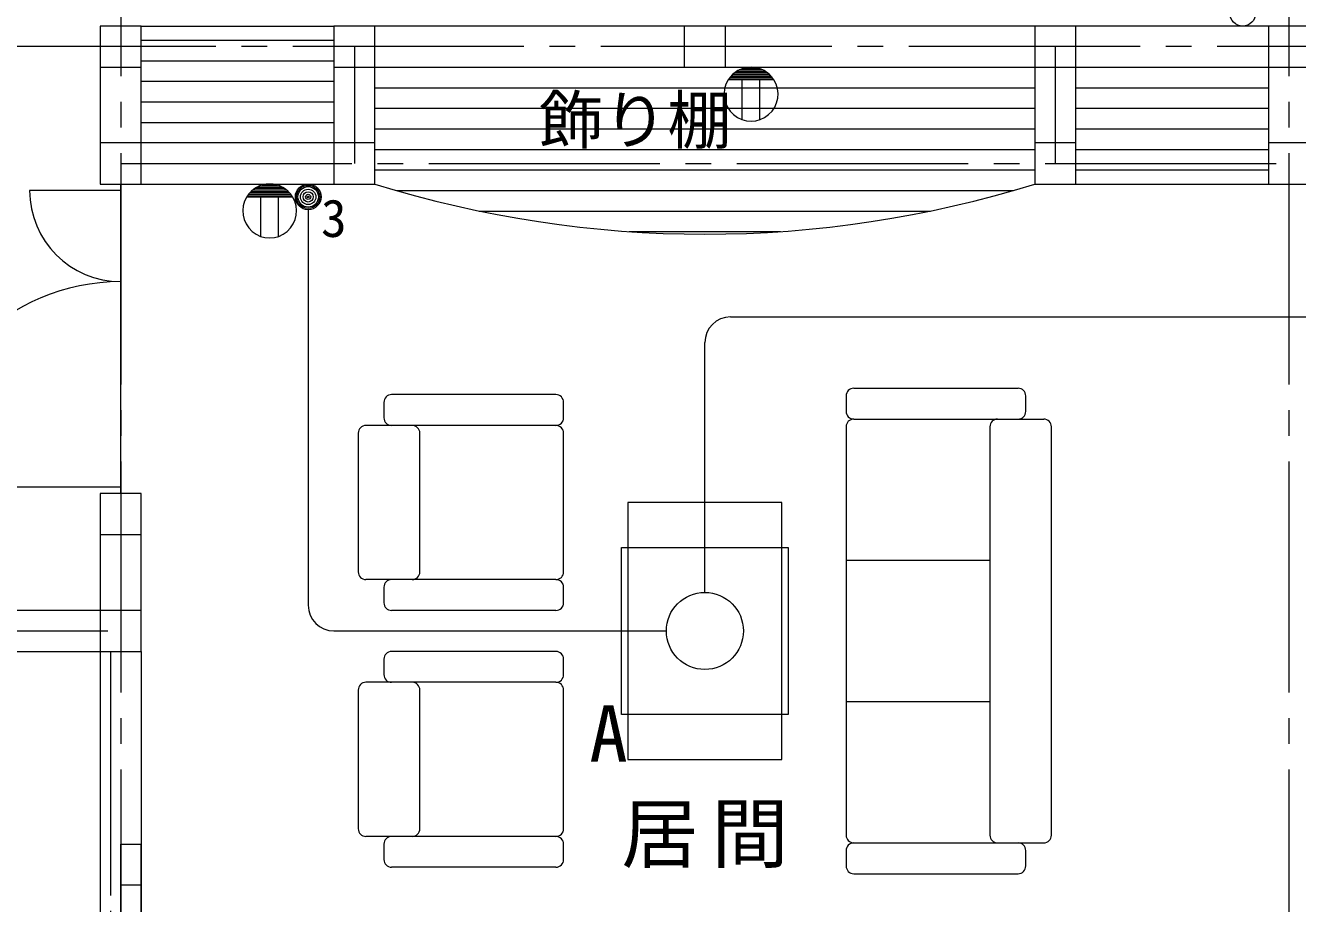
# Model space of a CAD drawing. Units: millimetres, scale not verified. Extents: x -17179 to 17748, y -9423 to 12077.
# Drawn here: x -11000 to -6046, y 5031 to 8450 of the extents above; entities that cross this region are included whole.
import ezdxf
from ezdxf.enums import TextEntityAlignment as Align

# ---------------------------------------------------------------- set-up
doc = ezdxf.new("R2010")
doc.units = ezdxf.units.MM
doc.header["$LTSCALE"] = 100
doc.linetypes.add('CHAIN2', pattern=[12, 9, -1, 1, -1])
doc.linetypes.add('DASHED1', pattern=[1.8, 1.2, -0.6])
for name, color, linetype, lineweight in [('0-0_基準線', 5, 'CHAIN2', 9), ('0-1_仕上げ', 5, 'Continuous', 9), ('0-3_建具', 5, 'Continuous', 9), ('0-5_見え掛り', 5, 'Continuous', 9), ('0-7_家具', 5, 'Continuous', 9), ('0-C_ハッチング', 5, 'Continuous', 9), ('6-2_配線', 2, 'Continuous', 13), ('6-B_記号', 3, 'Continuous', 13)]:
    doc.layers.add(name, color=color, linetype=linetype, lineweight=lineweight)
doc.layers.add('0-A_文字', color=5, linetype='Continuous')
doc.styles.add('ＭＳ ゴシック', font='')
doc.styles.get('ＭＳ ゴシック').set_extended_font_data('MS Gothic')

msp = doc.modelspace()

# ---------------------------------------------------------------- linework, layer by layer
at = {"layer": '0-0_基準線'}
for p, q in [((-10629.1, 11552.8), (-10629.1, 2452.8)), ((-6079.1, 11552.8), (-6079.1, 2452.8)), ((-4259.1, 8367.8), (-15179.1, 8367.8)), ((-9719.1, 8367.8), (-9719.1, 7912.8)), ((-6989.1, 8367.8), (-6989.1, 7912.8)), ((-10629.1, 7912.8), (-6079.1, 7912.8)), ((-15179.1, 6092.8), (-10629.1, 6092.8))]:
    msp.add_line(p, q, dxfattribs=at)
at = {"layer": '0-1_仕上げ'}
for p, q in [((-9799.1, 8447.8), (-9799.1, 7832.8)), ((-5999.1, 8447.8), (-9799.1, 8447.8)), ((-9639.1, 7832.8), (-9639.1, 8447.8)), ((-8434.1, 8447.8), (-8434.1, 8287.8)), ((-8274.1, 8287.8), (-8274.1, 8447.8)), ((-6909.1, 7832.8), (-6909.1, 8447.8)), ((-6159.1, 8447.8), (-6159.1, 7832.8)), ((-10709.1, 8287.8), (-10549.1, 8287.8)), ((-9799.1, 8287.8), (-5999.1, 8287.8)), ((-9639.1, 7992.8), (-10709.1, 7992.8)), ((-6909.1, 7992.8), (-7069.1, 7992.8)), ((-5999.1, 7992.8), (-6159.1, 7992.8)), ((-10709.1, 7832.8), (-9639.1, 7832.8)), ((-10709.1, 6467.8), (-10549.1, 6467.8)), ((-10549.1, 6172.8), (-11619.1, 6172.8)), ((-11619.1, 6012.8), (-10549.1, 6012.8)), ((-10549.1, 5102.8), (-10629.1, 5102.8))]:
    msp.add_line(p, q, dxfattribs=at)
for points in [[(-10549.1, 7832.8), (-10549.1, 8447.8), (-10709.1, 8447.8), (-10709.1, 7832.8)], [(-7069.1, 8447.8), (-7069.1, 7832.8), (-6909.1, 7832.8)], [(-6159.1, 7832.8), (-5999.1, 7832.8), (-5999.1, 8447.8)], [(-10549.1, 6012.8), (-10549.1, 6627.8), (-10709.1, 6627.8), (-10709.1, 6012.8)], [(-11619.1, 2372.8), (-10549.1, 2372.8), (-10549.1, 5262.8)], [(-10629.1, 4352.8), (-10629.1, 5262.8), (-10549.1, 5262.8)]]:
    msp.add_lwpolyline(points, dxfattribs=at)
at = {"layer": '0-3_建具'}
for p, q in [((-10629.1, 6627.8), (-10629.1, 7832.8)), ((-10629.1, 7807.8), (-10984.1, 7807.8)), ((-10629.1, 6652.8), (-11429.1, 6652.8)), ((-10709.1, 6012.8), (-10709.1, 4352.8)), ((-10669.1, 6012.8), (-10669.1, 5182.8)), ((-10549.1, 6012.8), (-10549.1, 4352.8))]:
    msp.add_line(p, q, dxfattribs=at)
at = {"layer": '0-3_建具', "linetype": 'DASHED1'}
msp.add_line((-10669.1, 5182.8), (-10669.1, 4352.8), dxfattribs=at)
msp.add_line((-10669.1, 5182.8), (-10669.1, 4352.8), dxfattribs=at)
at = {"layer": '0-3_建具'}
for centre, radius, start, end in [((-10629.1, 7807.8), 355, 180, 270), ((-10629.1, 6652.8), 800, 90, 180)]:
    msp.add_arc(centre, radius, start, end, dxfattribs=at)
at = {"layer": '0-5_見え掛り'}
for p, q in [((-10549.1, 8447.8), (-9799.1, 8447.8)), ((-6909.1, 7832.8), (-6159.1, 7832.8))]:
    msp.add_line(p, q, dxfattribs=at)
msp.add_arc((-8354.1, 11969.2), 4331.4, 252.7423, 287.2577, dxfattribs=at)
at = {"layer": '0-7_家具'}
for p, q in [((-7774.1, 7037.8), (-7134.1, 7037.8)), ((-8934.1, 7012.8), (-9574.1, 7012.8)), ((-7804.1, 7007.8), (-7804.1, 6947.8)), ((-7104.1, 6947.8), (-7104.1, 7007.8)), ((-9604.1, 6982.8), (-9604.1, 6922.8)), ((-8904.1, 6922.8), (-8904.1, 6982.8)), ((-8934.1, 6892.8), (-9674.1, 6892.8)), ((-7804.1, 6887.8), (-7804.1, 5297.8)), ((-7774.1, 6917.8), (-7034.1, 6917.8)), ((-7244.1, 6887.8), (-7244.1, 5297.8)), ((-7004.1, 5297.8), (-7004.1, 6887.8)), ((-9704.1, 6862.8), (-9704.1, 6322.8)), ((-9464.1, 6322.8), (-9464.1, 6862.8)), ((-8904.1, 6322.8), (-8904.1, 6862.8)), ((-7804.1, 6367.8), (-7244.1, 6367.8)), ((-8934.1, 6292.8), (-9674.1, 6292.8)), ((-9604.1, 6262.8), (-9604.1, 6202.8)), ((-8904.1, 6202.8), (-8904.1, 6262.8)), ((-8934.1, 6172.8), (-9574.1, 6172.8)), ((-8934.1, 6012.8), (-9574.1, 6012.8)), ((-9604.1, 5982.8), (-9604.1, 5922.8)), ((-8904.1, 5922.8), (-8904.1, 5982.8)), ((-9704.1, 5862.8), (-9704.1, 5322.8)), ((-8934.1, 5892.8), (-9674.1, 5892.8)), ((-9464.1, 5322.8), (-9464.1, 5862.8)), ((-8904.1, 5322.8), (-8904.1, 5862.8)), ((-7804.1, 5817.8), (-7244.1, 5817.8)), ((-8934.1, 5292.8), (-9674.1, 5292.8)), ((-9604.1, 5262.8), (-9604.1, 5202.8)), ((-8904.1, 5202.8), (-8904.1, 5262.8)), ((-7774.1, 5267.8), (-7034.1, 5267.8)), ((-7804.1, 5237.8), (-7804.1, 5177.8)), ((-7104.1, 5177.8), (-7104.1, 5237.8)), ((-8934.1, 5172.8), (-9574.1, 5172.8)), ((-7774.1, 5147.8), (-7134.1, 5147.8))]:
    msp.add_line(p, q, dxfattribs=at)
msp.add_lwpolyline([(-8654.1, 5592.8), (-8054.1, 5592.8), (-8054.1, 6592.8), (-8654.1, 6592.8)], close=True, dxfattribs=at)
for centre, start, end in [((-7774.1, 7007.8), 90, 180), ((-7134.1, 7007.8), 0, 90), ((-9574.1, 6982.8), 90, 180), ((-8934.1, 6982.8), 0, 90), ((-7774.1, 6947.8), 180, 270), ((-7134.1, 6947.8), 270, 0), ((-9674.1, 6862.8), 90, 180), ((-9574.1, 6922.8), 180, 270), ((-9494.1, 6862.8), 0, 90), ((-8934.1, 6922.8), 270, 0), ((-8934.1, 6862.8), 0, 90), ((-7774.1, 6887.8), 90, 180), ((-7214.1, 6887.8), 90, 180), ((-7034.1, 6887.8), 0, 90), ((-9674.1, 6322.8), 180, 270), ((-9574.1, 6262.8), 90, 180), ((-9494.1, 6322.8), 270, 0), ((-8934.1, 6322.8), 270, 0), ((-8934.1, 6262.8), 0, 90), ((-9574.1, 6202.8), 180, 270), ((-8934.1, 6202.8), 270, 0), ((-9574.1, 5982.8), 90, 180), ((-8934.1, 5982.8), 0, 90), ((-9574.1, 5922.8), 180, 270), ((-8934.1, 5922.8), 270, 0), ((-9674.1, 5862.8), 90, 180), ((-9494.1, 5862.8), 0, 90), ((-8934.1, 5862.8), 0, 90), ((-9674.1, 5322.8), 180, 270), ((-9494.1, 5322.8), 270, 0), ((-8934.1, 5322.8), 270, 0), ((-9574.1, 5262.8), 90, 180), ((-8934.1, 5262.8), 0, 90), ((-7774.1, 5297.8), 180, 270), ((-7774.1, 5237.8), 90, 180), ((-7214.1, 5297.8), 180, 270), ((-7134.1, 5237.8), 0, 90), ((-7034.1, 5297.8), 270, 0), ((-9574.1, 5202.8), 180, 270), ((-8934.1, 5202.8), 270, 0), ((-7774.1, 5177.8), 180, 270), ((-7134.1, 5177.8), 270, 0)]:
    msp.add_arc(centre, 30, start, end, dxfattribs=at)
at = {"layer": '0-C_ハッチング'}
for p, q in [((-10549.1, 8392.8), (-9799.1, 8392.8)), ((-10549.1, 8312.8), (-9799.1, 8312.8)), ((-9639.1, 8287.8), (-7069.1, 8287.8)), ((-6909.1, 8287.8), (-6159.1, 8287.8)), ((-10549.1, 8232.8), (-9799.1, 8232.8)), ((-9639.1, 8207.8), (-7069.1, 8207.8)), ((-6909.1, 8207.8), (-6159.1, 8207.8)), ((-10549.1, 8152.8), (-9799.1, 8152.8)), ((-9639.1, 8127.8), (-7069.1, 8127.8)), ((-6909.1, 8127.8), (-6159.1, 8127.8)), ((-10549.1, 8072.8), (-9799.1, 8072.8)), ((-9639.1, 8047.8), (-7069.1, 8047.8)), ((-6909.1, 8047.8), (-6159.1, 8047.8)), ((-9639.1, 7967.8), (-7069.1, 7967.8)), ((-6909.1, 7967.8), (-6159.1, 7967.8)), ((-9639.1, 7887.8), (-7069.1, 7887.8)), ((-6909.1, 7887.8), (-6159.1, 7887.8)), ((-9555.7, 7807.8), (-7152.5, 7807.8)), ((-9232.5, 7727.8), (-7475.7, 7727.8)), ((-8648.3, 7647.8), (-8059.9, 7647.8))]:
    msp.add_line(p, q, dxfattribs=at)
at = {"layer": '6-2_配線'}
for p, q in [((-9899.1, 7732.8), (-9899.1, 6192.8)), ((-8254.1, 7315.6), (-5243.5, 7315.6)), ((-8354.1, 6242.8), (-8354.1, 7215.6)), ((-9799.1, 6092.8), (-8504.1, 6092.8))]:
    msp.add_line(p, q, dxfattribs=at)
for centre, start, end in [((-8254.1, 7215.6), 90, 180), ((-9799.1, 6192.8), 180, 270)]:
    msp.add_arc(centre, 100, start, end, dxfattribs=at)
at = {"layer": '6-B_記号'}
for p, q in [((-8128.2, 8277.2), (-8220, 8277.2)), ((-8143.4, 8283.2), (-8204.8, 8283.2)), ((-8085, 8238.4), (-8263.2, 8238.4)), ((-8086.8, 8241.2), (-8261.3, 8241.2)), ((-8091.2, 8247.2), (-8257, 8247.2)), ((-8096.2, 8253.2), (-8252, 8253.2)), ((-8102.1, 8259.2), (-8246.1, 8259.2)), ((-8109, 8265.2), (-8239.2, 8265.2)), ((-8117.5, 8271.2), (-8230.7, 8271.2)), ((-8208.3, 8083.5), (-8208.3, 8238.4)), ((-8139.9, 8083.5), (-8139.9, 8238.4)), ((-10138.2, 7783.4), (-9960, 7783.4)), ((-10136.3, 7786.2), (-9961.8, 7786.2)), ((-10132, 7792.2), (-9966.2, 7792.2)), ((-10127, 7798.2), (-9971.2, 7798.2)), ((-10121.1, 7804.2), (-9977.1, 7804.2)), ((-10114.2, 7810.2), (-9984, 7810.2)), ((-10105.7, 7816.2), (-9992.5, 7816.2)), ((-10095, 7822.2), (-10003.2, 7822.2)), ((-10083.3, 7628.5), (-10083.3, 7783.4)), ((-10079.8, 7828.2), (-10018.4, 7828.2)), ((-10014.9, 7628.5), (-10014.9, 7783.4))]:
    msp.add_line(p, q, dxfattribs=at)
msp.add_lwpolyline([(-8679.1, 5767.8), (-8679.1, 6417.8), (-8029.1, 6417.8), (-8029.1, 5767.8)], close=True, dxfattribs=at)
for centre, radius in [((-6259.1, 8497.8), 50), ((-9899.1, 7782.8), 50), ((-9899.1, 7782.8), 45), ((-9899.1, 7782.8), 40), ((-9899.1, 7782.8), 30), ((-9899.1, 7782.8), 20), ((-9899.1, 7782.8), 10), ((-9899.1, 7782.8), 3.33), ((-8354.1, 6092.8), 150)]:
    msp.add_circle(centre, radius, dxfattribs=at)
for centre, start, end in [((-8174.1, 8182.8), 31.9465, 148.0534), ((-8174.1, 8182.8), 148.0536, 31.9465), ((-10049.1, 7727.8), 31.9465, 148.0534), ((-10049.1, 7727.8), 148.0534, 31.9464)]:
    msp.add_arc(centre, 105, start, end, dxfattribs=at)

# ---------------------------------------------------------------- texts
at = {"layer": '0-A_文字', "style": 'ＭＳ ゴシック'}
msp.add_text('飾り棚', height=183.3, dxfattribs=at).set_placement((-9000.3, 7935.3), align=Align.BOTTOM_LEFT)
at = {"layer": '0-A_文字', "insert": (-8679.1, 5169.9), "char_height": 219.9, "attachment_point": 7, "style": 'ＭＳ ゴシック'}
msp.add_mtext('\\T1.17;居間', dxfattribs=at)
at = {"layer": '6-B_記号', "color": 4, "style": 'ＭＳ ゴシック'}
msp.add_text('3', height=146.6, dxfattribs=at).set_placement((-9849.1, 7582.8), align=Align.BOTTOM_LEFT)
at = {"layer": '6-B_記号', "color": 7, "style": 'ＭＳ ゴシック'}
msp.add_text('A', height=219.9, dxfattribs=at).set_placement((-8804.1, 5517.8), align=Align.BOTTOM_LEFT)

doc.saveas('drawing.dxf')
